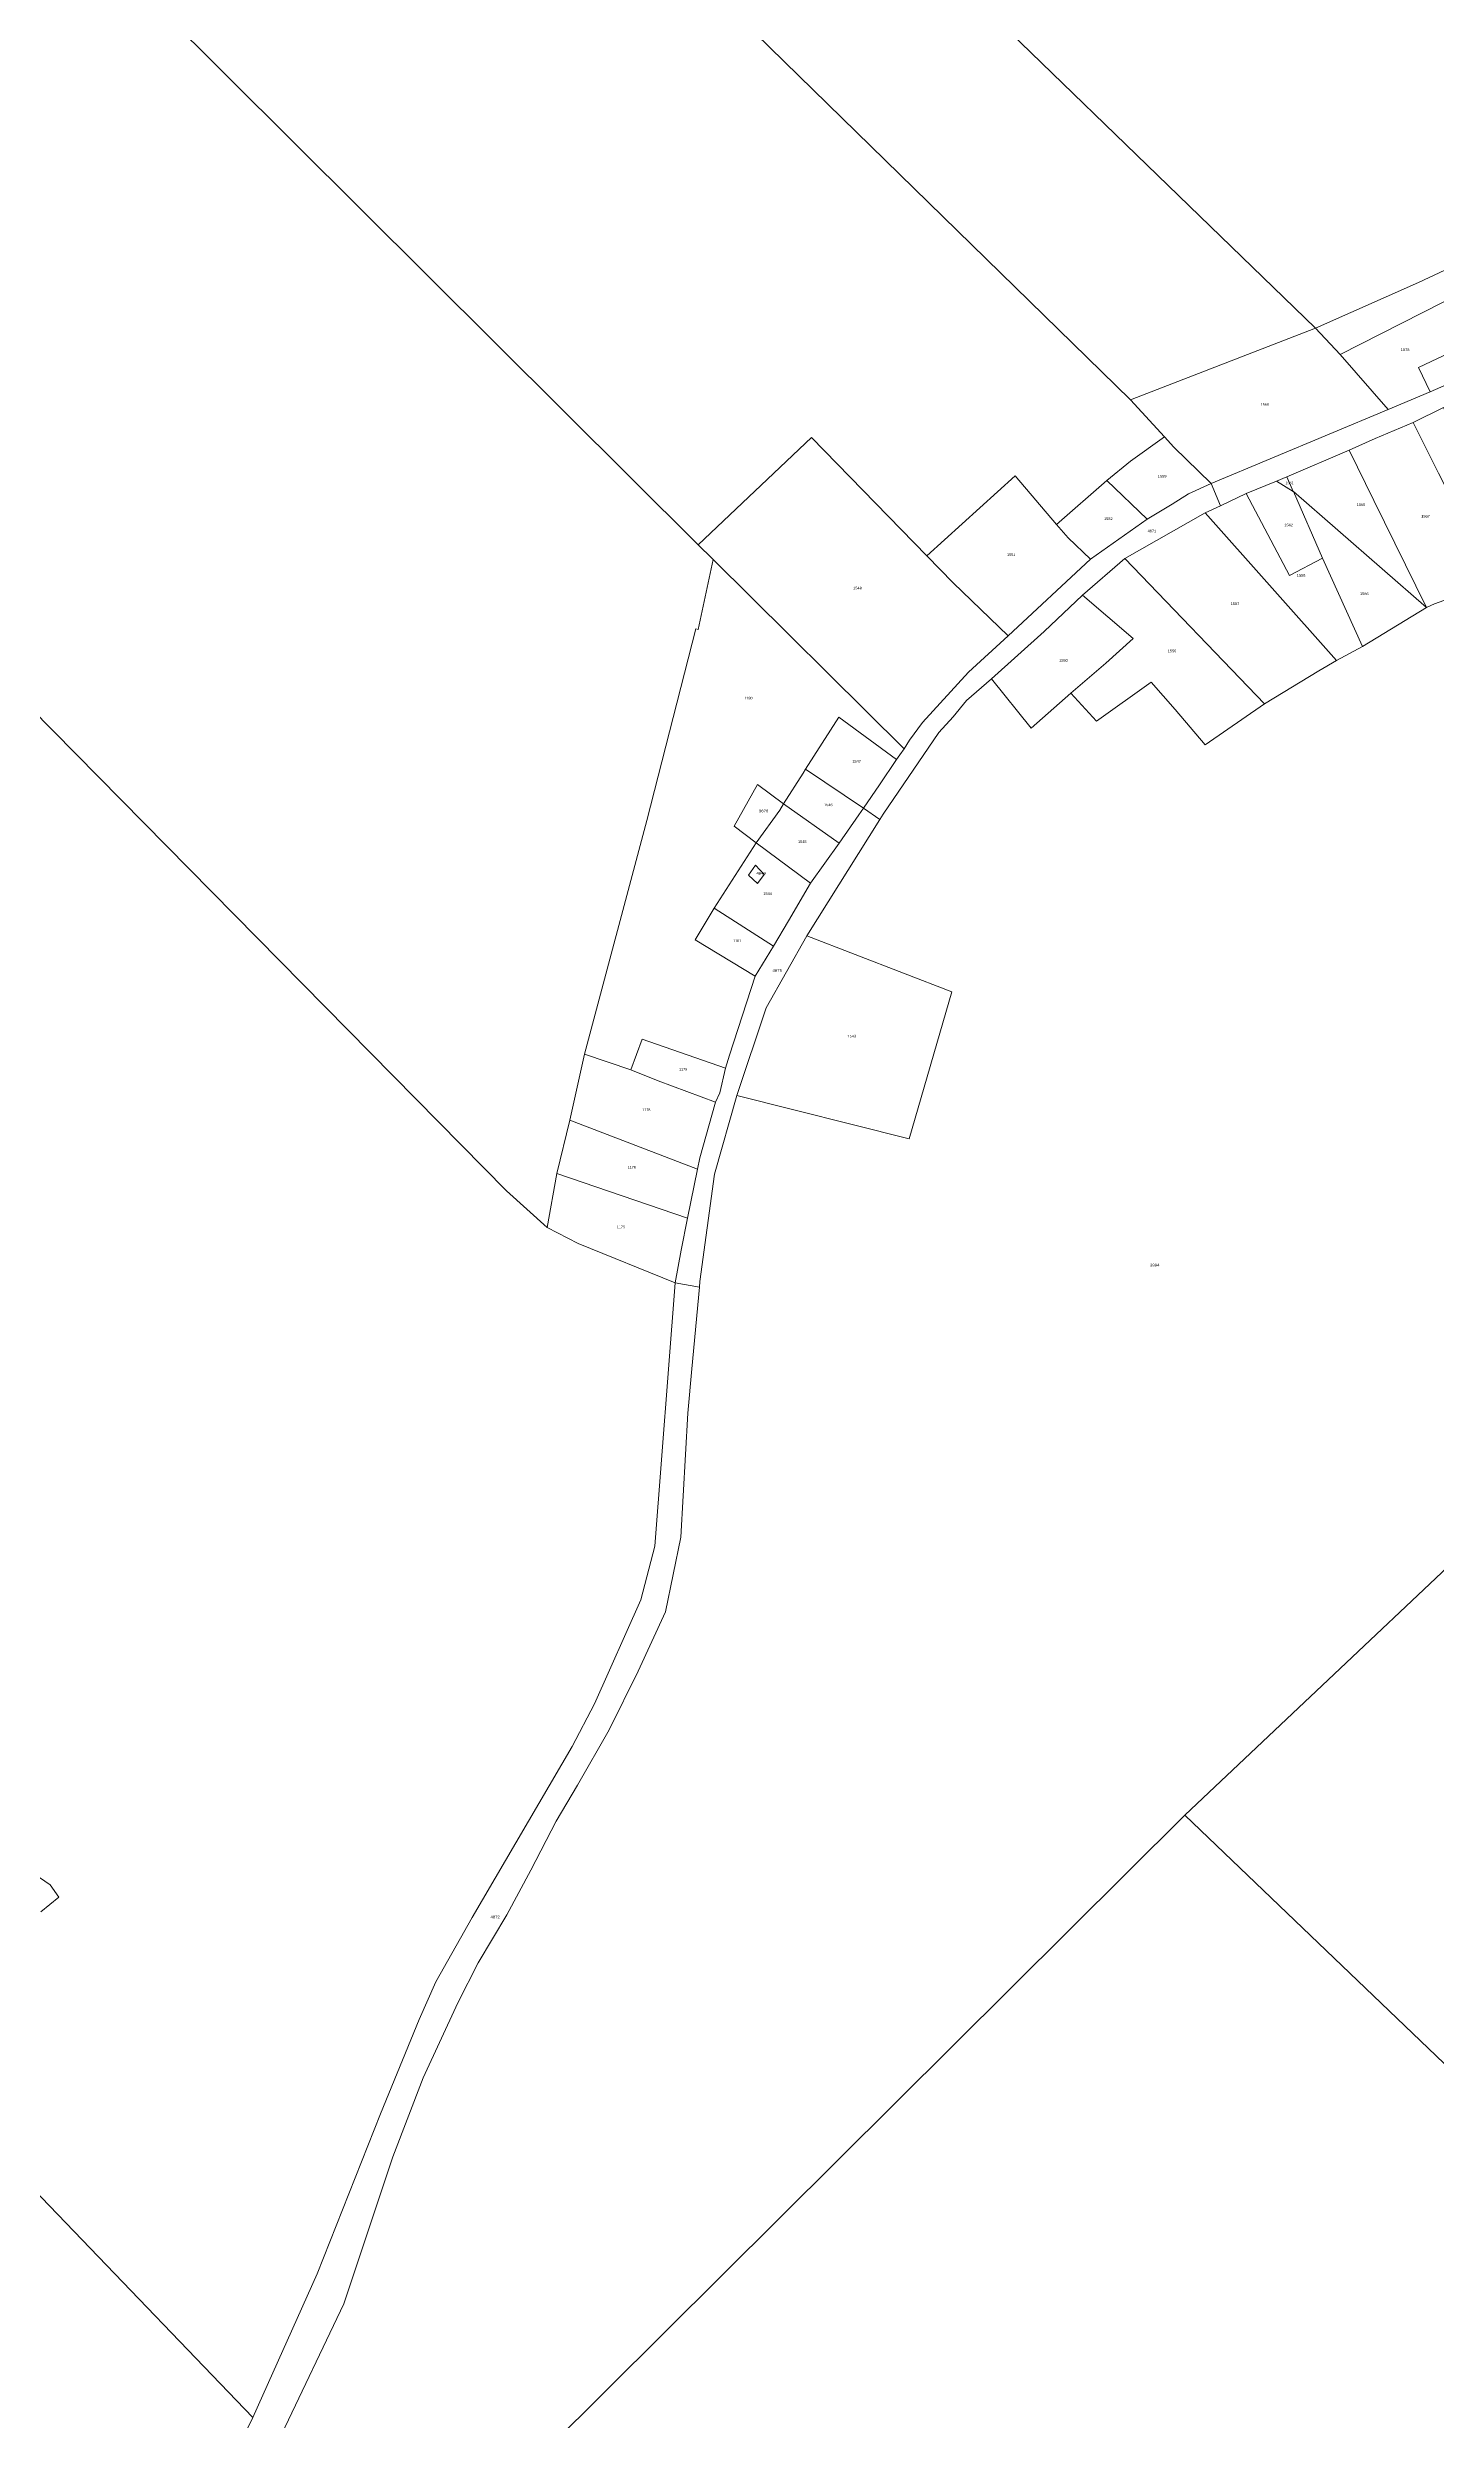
# Model space of a CAD drawing. Header units: metres. Extents: x 208626 to 229755, y 5040476 to 5064226.
# Drawn here: x 218622 to 219358, y 5054323 to 5055579 of the extents above; entities that cross this region are included whole.
import ezdxf

# ---------------------------------------------------------------- set-up
doc = ezdxf.new("R2010")
doc.units = ezdxf.units.M
doc.header["$LTSCALE"] = 0.56
doc.layers.add('6', color=7, linetype='Continuous', lineweight=13)
doc.layers.add('61', color=7, linetype='Continuous')

msp = doc.modelspace()

# ---------------------------------------------------------------- linework, layer by layer
at = {"layer": '6'}
for points in [[(218573.6189, 5056127.6614), (218682.0284, 5056238.1261), (218683.6099, 5056236.5843), (218752.0036, 5056169.5889), (218778.7972, 5056143.0201), (219161.6707, 5055766.6746), (219223.1751, 5055831.333), (219266.2638, 5055789.3435), (219314.6718, 5055742.1704), (219354.8862, 5055702.9819), (219398.2825, 5055660.6926), (219441.6239, 5055618.4569), (219489.6435, 5055571.6622), (219532.2739, 5055530.1193), (219448.7699, 5055497.9058), (219401.3327, 5055479.7383), (219348.1761, 5055454.8422), (219293.6309, 5055430.6747)], [(218507.6209, 5056064.6605), (218573.6189, 5056127.6614), (219293.6309, 5055430.6747), (219195.6326, 5055392.6732)], [(218359.6255, 5055919.6585), (218507.6209, 5056064.6605), (219195.6326, 5055392.6732), (219213.592, 5055373.1528), (219195.6724, 5055360.1787), (219183.1113, 5055349.9728), (219156.422, 5055326.6548), (219134.437, 5055352.328), (219087.6548, 5055310.025), (219026.6342, 5055372.6705), (218966.6716, 5055315.9584)], [(218144.3999, 5055704.9073), (218359.6255, 5055919.6585), (218966.6716, 5055315.9584), (218973.9947, 5055308.7076), (218974.5738, 5055308.1332), (218966.5286, 5055270.9722), (218965.4024, 5055271.3311), (218939.3395, 5055169.8717), (218906.4663, 5055046.2081), (218898.6364, 5055011.2746), (218891.8027, 5054983.0501), (218886.6034, 5054954.3767), (218865.0737, 5054973.7801)], [(219306.6312, 5055416.6749), (219371.6299, 5055449.6759), (219390.9593, 5055428.3153), (219383.3103, 5055424.8385), (219368.0075, 5055419.0834), (219348.1664, 5055409.847), (219354.3894, 5055396.9531), (219332.1366, 5055387.5994)], [(219195.6326, 5055392.6732), (219293.6309, 5055430.6747), (219306.6312, 5055416.6749), (219332.1366, 5055387.5994), (219238.3181, 5055348.4393), (219218.633, 5055367.6736), (219213.592, 5055373.1528)], [(219348.1664, 5055409.847), (219368.0075, 5055419.0834), (219374.5072, 5055405.7419), (219354.3894, 5055396.9531)], [(219311.4164, 5055365.9341), (219325.2464, 5055372.2172), (219345.3472, 5055380.6329), (219358.786, 5055353.7553), (219367.3304, 5055336.8324), (219387.7375, 5055295.6864), (219356.6218, 5055284.5704), (219352.4252, 5055282.6185), (219324.4777, 5055339.2662)], [(219345.3472, 5055380.6329), (219361.4448, 5055388.5731), (219373.4764, 5055359.8385), (219380.0071, 5055342.0196), (219367.3304, 5055336.8324), (219358.786, 5055353.7553)], [(218966.6716, 5055315.9584), (219026.6342, 5055372.6705), (219087.6548, 5055310.025), (219101.6356, 5055295.6719), (219130.7282, 5055267.6279), (219109.8382, 5055248.4788), (219085.4666, 5055221.7861), (219078.5033, 5055212.5017), (219075.727, 5055207.8088), (218974.5738, 5055308.1332), (218973.9947, 5055308.7076)], [(219183.1113, 5055349.9728), (219195.6724, 5055360.1787), (219213.592, 5055373.1528), (219218.633, 5055367.6736), (219238.3181, 5055348.4393), (219226.29, 5055342.9072), (219217.6543, 5055337.4117), (219204.3583, 5055329.5481)], [(219278.4178, 5055351.9393), (219311.4164, 5055365.9341), (219324.4777, 5055339.2662), (219352.4252, 5055282.6185), (219281.8735, 5055344.1618), (219281.8099, 5055344.2)], [(219054.2183, 5055176.5138), (219062.7174, 5055188.7191), (219071.682, 5055202.1254), (219073.3811, 5055204.7639), (219075.727, 5055207.8088), (219078.5033, 5055212.5017), (219085.4666, 5055221.7861), (219109.8382, 5055248.4788), (219130.7282, 5055267.6279), (219174.4755, 5055308.3642), (219204.3583, 5055329.5481), (219217.6543, 5055337.4117), (219226.29, 5055342.9072), (219238.3181, 5055348.4393), (219243.2529, 5055336.6167), (219235.1962, 5055332.8642), (219192.5261, 5055308.7258), (219170.2379, 5055289.2744), (219149.8773, 5055269.949), (219122.024, 5055244.9971), (219108.6777, 5055233.3916), (219101.7525, 5055224.8414), (219094.1707, 5055216.5636), (219064.6292, 5055173.2404), (219062.8887, 5055170.4762)], [(219087.6548, 5055310.025), (219134.437, 5055352.328), (219156.422, 5055326.6548), (219162.6346, 5055319.6728), (219174.4755, 5055308.3642), (219130.7282, 5055267.6279), (219101.6356, 5055295.6719)], [(219156.422, 5055326.6548), (219183.1113, 5055349.9728), (219204.3583, 5055329.5481), (219174.4755, 5055308.3642), (219162.6346, 5055319.6728)], [(219235.1962, 5055332.8642), (219243.2529, 5055336.6167), (219256.8996, 5055342.9726), (219279.7923, 5055299.5657), (219297.3334, 5055308.7823), (219318.4422, 5055262.105), (219304.7661, 5055254.6723)], [(219256.8996, 5055342.9726), (219272.9542, 5055349.5134), (219281.8099, 5055344.2), (219281.8735, 5055344.1618), (219297.3334, 5055308.7823), (219279.7923, 5055299.5657)], [(219272.9542, 5055349.5134), (219278.4178, 5055351.9393), (219281.8099, 5055344.2)], [(219281.8735, 5055344.1618), (219352.4252, 5055282.6185), (219318.4422, 5055262.105), (219297.3334, 5055308.7823)], [(219192.5261, 5055308.7258), (219235.1962, 5055332.8642), (219304.7661, 5055254.6723), (219295.3249, 5055249.2313), (219266.6361, 5055231.6747)], [(218906.4663, 5055046.2081), (218939.3395, 5055169.8717), (218965.4024, 5055271.3311), (218966.5286, 5055270.9722), (218974.5738, 5055308.1332), (219075.727, 5055207.8088), (219073.3811, 5055204.7639), (219071.682, 5055202.1254), (219041.1845, 5055224.7008), (219023.4884, 5055197.0275), (219022.3137, 5055194.9658), (219011.8659, 5055178.7635), (218998.0069, 5055188.9784), (218985.7115, 5055166.872), (218997.2485, 5055158.0434), (218975.0756, 5055123.4455), (218965.0338, 5055106.7091), (218996.833, 5055087.4622), (218983.2073, 5055045.6212), (218981.126, 5055038.7885), (218936.9205, 5055054.0903), (218930.9698, 5055037.9383)], [(219163.9598, 5055237.3664), (219182.5831, 5055253.2657), (219196.9735, 5055266.348), (219170.2379, 5055289.2744), (219192.5261, 5055308.7258), (219266.6361, 5055231.6747), (219235.0701, 5055210.0536), (219219.3517, 5055228.6676), (219206.5287, 5055243.1451), (219177.5737, 5055222.4629)], [(219122.024, 5055244.9971), (219149.8773, 5055269.949), (219170.2379, 5055289.2744), (219196.9735, 5055266.348), (219182.5831, 5055253.2657), (219163.9598, 5055237.3664), (219143.0728, 5055218.8665)], [(219023.4884, 5055197.0275), (219041.1845, 5055224.7008), (219071.682, 5055202.1254), (219062.7174, 5055188.7191), (219054.2183, 5055176.5138)], [(219011.8659, 5055178.7635), (219022.3137, 5055194.9658), (219023.4884, 5055197.0275), (219054.2183, 5055176.5138), (219051.6447, 5055172.8179), (219041.3434, 5055157.8946)], [(218985.7115, 5055166.872), (218998.0069, 5055188.9784), (219011.8659, 5055178.7635), (219009.8037, 5055175.3284), (218997.2485, 5055158.0434)], [(218997.2485, 5055158.0434), (219009.8037, 5055175.3284), (219011.8659, 5055178.7635), (219041.3434, 5055157.8946), (219026.0732, 5055136.7912)], [(218954.3823, 5054925.1388), (218957.608, 5054942.3145), (218960.9976, 5054959.2623), (218966.2094, 5054985.3211), (218967.4093, 5054991.3208), (218975.7801, 5055020.7717), (218978.1015, 5055025.6251), (218981.126, 5055038.7885), (218983.2073, 5055045.6212), (218996.833, 5055087.4622), (219006.4351, 5055103.2917), (219014.4062, 5055116.751), (219026.0732, 5055136.7912), (219041.3434, 5055157.8946), (219051.6447, 5055172.8179), (219054.2183, 5055176.5138), (219062.8887, 5055170.4762), (219024.1142, 5055108.8932), (219002.6651, 5055070.7614), (218987.0767, 5055024.3367), (218975.1753, 5054982.6815), (218967.5243, 5054925.7245), (218967.2489, 5054922.7224)], [(218975.0756, 5055123.4455), (218997.2485, 5055158.0434), (219026.0732, 5055136.7912), (219014.4062, 5055116.751), (219006.4351, 5055103.2917)], [(218993.2261, 5055141.0064), (218996.9062, 5055146.2637), (219001.6378, 5055141.2693), (218997.9577, 5055136.5377)], [(218965.0338, 5055106.7091), (218975.0756, 5055123.4455), (219006.4351, 5055103.2917), (218996.833, 5055087.4622)], [(218987.0767, 5055024.3367), (219002.6651, 5055070.7614), (219024.1142, 5055108.8932), (219100.9452, 5055079.153), (219078.3324, 5055001.2645)], [(218930.9698, 5055037.9383), (218936.9205, 5055054.0903), (218981.126, 5055038.7885), (218978.1015, 5055025.6251), (218975.7801, 5055020.7717), (218945.4216, 5055031.9876)], [(218898.6364, 5055011.2746), (218906.4663, 5055046.2081), (218930.9698, 5055037.9383), (218945.4216, 5055031.9876), (218975.7801, 5055020.7717), (218967.4093, 5054991.3208), (218966.2094, 5054985.3211)], [(218891.8027, 5054983.0501), (218898.6364, 5055011.2746), (218966.2094, 5054985.3211), (218960.9976, 5054959.2623)], [(218886.6034, 5054954.3767), (218891.8027, 5054983.0501), (218960.9976, 5054959.2623), (218957.608, 5054942.3145), (218954.3823, 5054925.1388), (218903.083, 5054945.8712)], [(219224.4469, 5054643.2515), (219442.7586, 5054849.4079), (219513.1167, 5054777.1482), (219651.9313, 5054634.5305), (219754.6161, 5054539.452), (219833.328, 5054459.84), (219824.0926, 5054448.5131), (219815.5965, 5054436.7805), (219782.8261, 5054461.4595), (219745.2008, 5054414.9336), (219778.3362, 5054391.0341), (219697.1706, 5054293.6453), (219655.4832, 5054321.0427), (219651.4338, 5054316.6892), (219635.9062, 5054299.7066), (219611.4775, 5054272.7618)], [(218841.924, 5054266.9713), (218856.6624, 5054277.6704), (219224.4469, 5054643.2515), (219611.4775, 5054272.7618), (219622.3006, 5054261.6084), (219648.5079, 5054236.1123), (219554.2424, 5054119.1907), (219496.8221, 5054052.4752), (219482.3638, 5054035.8749), (219472.402, 5054028.4581), (219442.6653, 5054004.6804), (219414.0586, 5053984.7006), (219387.3178, 5053965.2527), (219287.6634, 5053896.3499), (219208.6401, 5053846.315), (218944.605, 5054106.4585), (218889.8102, 5054157.0265), (218869.0696, 5054192.6161), (218855.3858, 5054227.1503)]]:
    msp.add_lwpolyline(points, close=True, dxfattribs=at)
for points in [[(218144.3999, 5055704.9073), (218865.0737, 5054973.7801), (218886.6034, 5054954.3767), (218903.083, 5054945.8712), (218954.3823, 5054925.1388), (218943.7094, 5054785.5624), (218936.1726, 5054757.3014), (218911.6955, 5054702.0831), (218899.8763, 5054679.5137), (218846.8572, 5054589.0215), (218827.6387, 5054554.9609), (218818.7844, 5054535.0386), (218798.4042, 5054485.1073), (218764.8835, 5054400.2418), (218730.7436, 5054324.2231), (218532.4669, 5054530.3336)], [(219371.6299, 5055449.6759), (219306.6312, 5055416.6749), (219293.6309, 5055430.6747), (219348.1761, 5055454.8422), (219401.3327, 5055479.7383)], [(219361.4448, 5055388.5731), (219345.3472, 5055380.6329), (219325.2464, 5055372.2172), (219311.4164, 5055365.9341), (219278.4178, 5055351.9393), (219272.9542, 5055349.5134), (219256.8996, 5055342.9726), (219243.2529, 5055336.6167), (219238.3181, 5055348.4393), (219332.1366, 5055387.5994), (219354.3894, 5055396.9531), (219374.5072, 5055405.7419)], [(219352.4252, 5055282.6185), (219356.6218, 5055284.5704), (219387.7375, 5055295.6864)], [(218745.8272, 5054315.2345), (218778.94, 5054384.5152), (218804.8264, 5054462.2576), (218820.998, 5054504.0485), (218839.2354, 5054543.8431), (218850.1695, 5054564.9824), (218865.2696, 5054590.3781), (218878.0606, 5054614.1463), (218891.4335, 5054640.0816), (218902.7802, 5054659.1278), (218919.395, 5054688.305), (218934.7941, 5054719.5084), (218949.3055, 5054750.8623), (218957.4875, 5054790.4252), (218961.1346, 5054856.0739), (218963.2858, 5054879.5223), (218967.2489, 5054922.7224), (218967.5243, 5054925.7245), (218975.1753, 5054982.6815), (218987.0767, 5055024.3367), (219078.3324, 5055001.2645), (219100.9452, 5055079.153), (219024.1142, 5055108.8932), (219062.8887, 5055170.4762), (219064.6292, 5055173.2404), (219094.1707, 5055216.5636), (219101.7525, 5055224.8414), (219108.6777, 5055233.3916), (219122.024, 5055244.9971), (219143.0728, 5055218.8665), (219163.9598, 5055237.3664), (219177.5737, 5055222.4629), (219206.5287, 5055243.1451), (219219.3517, 5055228.6676), (219235.0701, 5055210.0536), (219266.6361, 5055231.6747), (219295.3249, 5055249.2313), (219304.7661, 5055254.6723), (219318.4422, 5055262.105), (219352.4252, 5055282.6185)], [(218527.4712, 5054525.6782), (218531.2077, 5054528.6337), (218532.4669, 5054530.3336), (218730.7436, 5054324.2231), (218702.3884, 5054266.6746), (218676.4335, 5054218.5202), (218649.7108, 5054174.999), (218573.172, 5054076.592), (218477.4228, 5054191.2452), (218465.8028, 5054202.7624), (217998.658, 5054694.6557), (217559.6502, 5055137.6475)], [(218702.3884, 5054266.6746), (218730.7436, 5054324.2231), (218764.8835, 5054400.2418), (218798.4042, 5054485.1073), (218818.7844, 5054535.0386), (218827.6387, 5054554.9609), (218846.8572, 5054589.0215), (218899.8763, 5054679.5137), (218911.6955, 5054702.0831), (218936.1726, 5054757.3014), (218943.7094, 5054785.5624), (218954.3823, 5054925.1388), (218967.2489, 5054922.7224), (218963.2858, 5054879.5223), (218961.1346, 5054856.0739), (218957.4875, 5054790.4252), (218949.3055, 5054750.8623), (218934.7941, 5054719.5084), (218919.395, 5054688.305), (218902.7802, 5054659.1278), (218891.4335, 5054640.0816), (218878.0606, 5054614.1463), (218865.2696, 5054590.3781), (218850.1695, 5054564.9824), (218839.2354, 5054543.8431), (218820.998, 5054504.0485), (218804.8264, 5054462.2576), (218778.94, 5054384.5152), (218745.8272, 5054315.2345)], [(219442.7586, 5054849.4079), (219224.4469, 5054643.2515)], [(219224.4469, 5054643.2515), (218856.6624, 5054277.6704), (218841.924, 5054266.9713), (218827.9571, 5054259.0036), (218794.4137, 5054290.2337), (218745.8272, 5054315.2345)], [(218618.4382, 5054591.9274), (218627.935, 5054599.7051), (218623.4202, 5054606.2382), (218614.3903, 5054612.4602)]]:
    msp.add_lwpolyline(points, dxfattribs=at)

# ---------------------------------------------------------------- texts
at = {"layer": '61'}
for s, width, p in [('1575', 1.1, (219338.7734, 5055418.5)), ('1560', 1.1, (219264.4609, 5055389.5)), ('1559', 1.1, (219210.0781, 5055351.5)), ('1552', 1.1, (219181.5625, 5055329)), ('1565', 1.1, (219315.4219, 5055336.5)), ('1567', 1.1, (219349.5781, 5055330.25)), ('4671', 1.1, (219204.6719, 5055322.5)), ('1562', 1.1, (219277.1094, 5055325.75)), ('1548', 1.1, (219048.7031, 5055292.25)), ('1558', 1.1, (219283.6641, 5055299)), ('1566', 1.1, (219317.1563, 5055289.25)), ('1557', 1.1, (219248.6406, 5055284)), ('1550', 1.1, (219157.8125, 5055254)), ('1556', 1.1, (219215.2969, 5055259)), ('1547', 1.1, (219048.2266, 5055200.5)), ('1546', 1.1, (219033.25, 5055177.5)), ('3676', 1.2, (218998.7813, 5055174.25)), ('1545', 1.1, (219019.4375, 5055158)), ('4649', 1.2, (218997.4375, 5055141.25)), ('1544', 1.1, (219001.1094, 5055130.5)), ('1181', 0.85, (218985.0938, 5055105.5)), ('4875', 1.2, (219006.0112, 5055089.7904)), ('1543', 1.1, (219045.6797, 5055055)), ('3884', 1.2, (219205.9219, 5054933.75)), ('4872', 1.2, (218856.5912, 5054588.5643))]:
    msp.add_text(s, height=1.4, dxfattribs=dict(at, width=width)).set_placement(p)
for s, p in [('1561', (219277.7344, 5055348)), ('1551', (219130.2422, 5055310)), ('1180', (218991.0938, 5055234)), ('1179', (218956.5078, 5055037.5)), ('1178', (218937, 5055016)), ('1176', (218929.2734, 5054985.5)), ('1175', (218923.5625, 5054954))]:
    msp.add_text(s, height=1.4, dxfattribs=at).set_placement(p)

doc.saveas('drawing.dxf')
